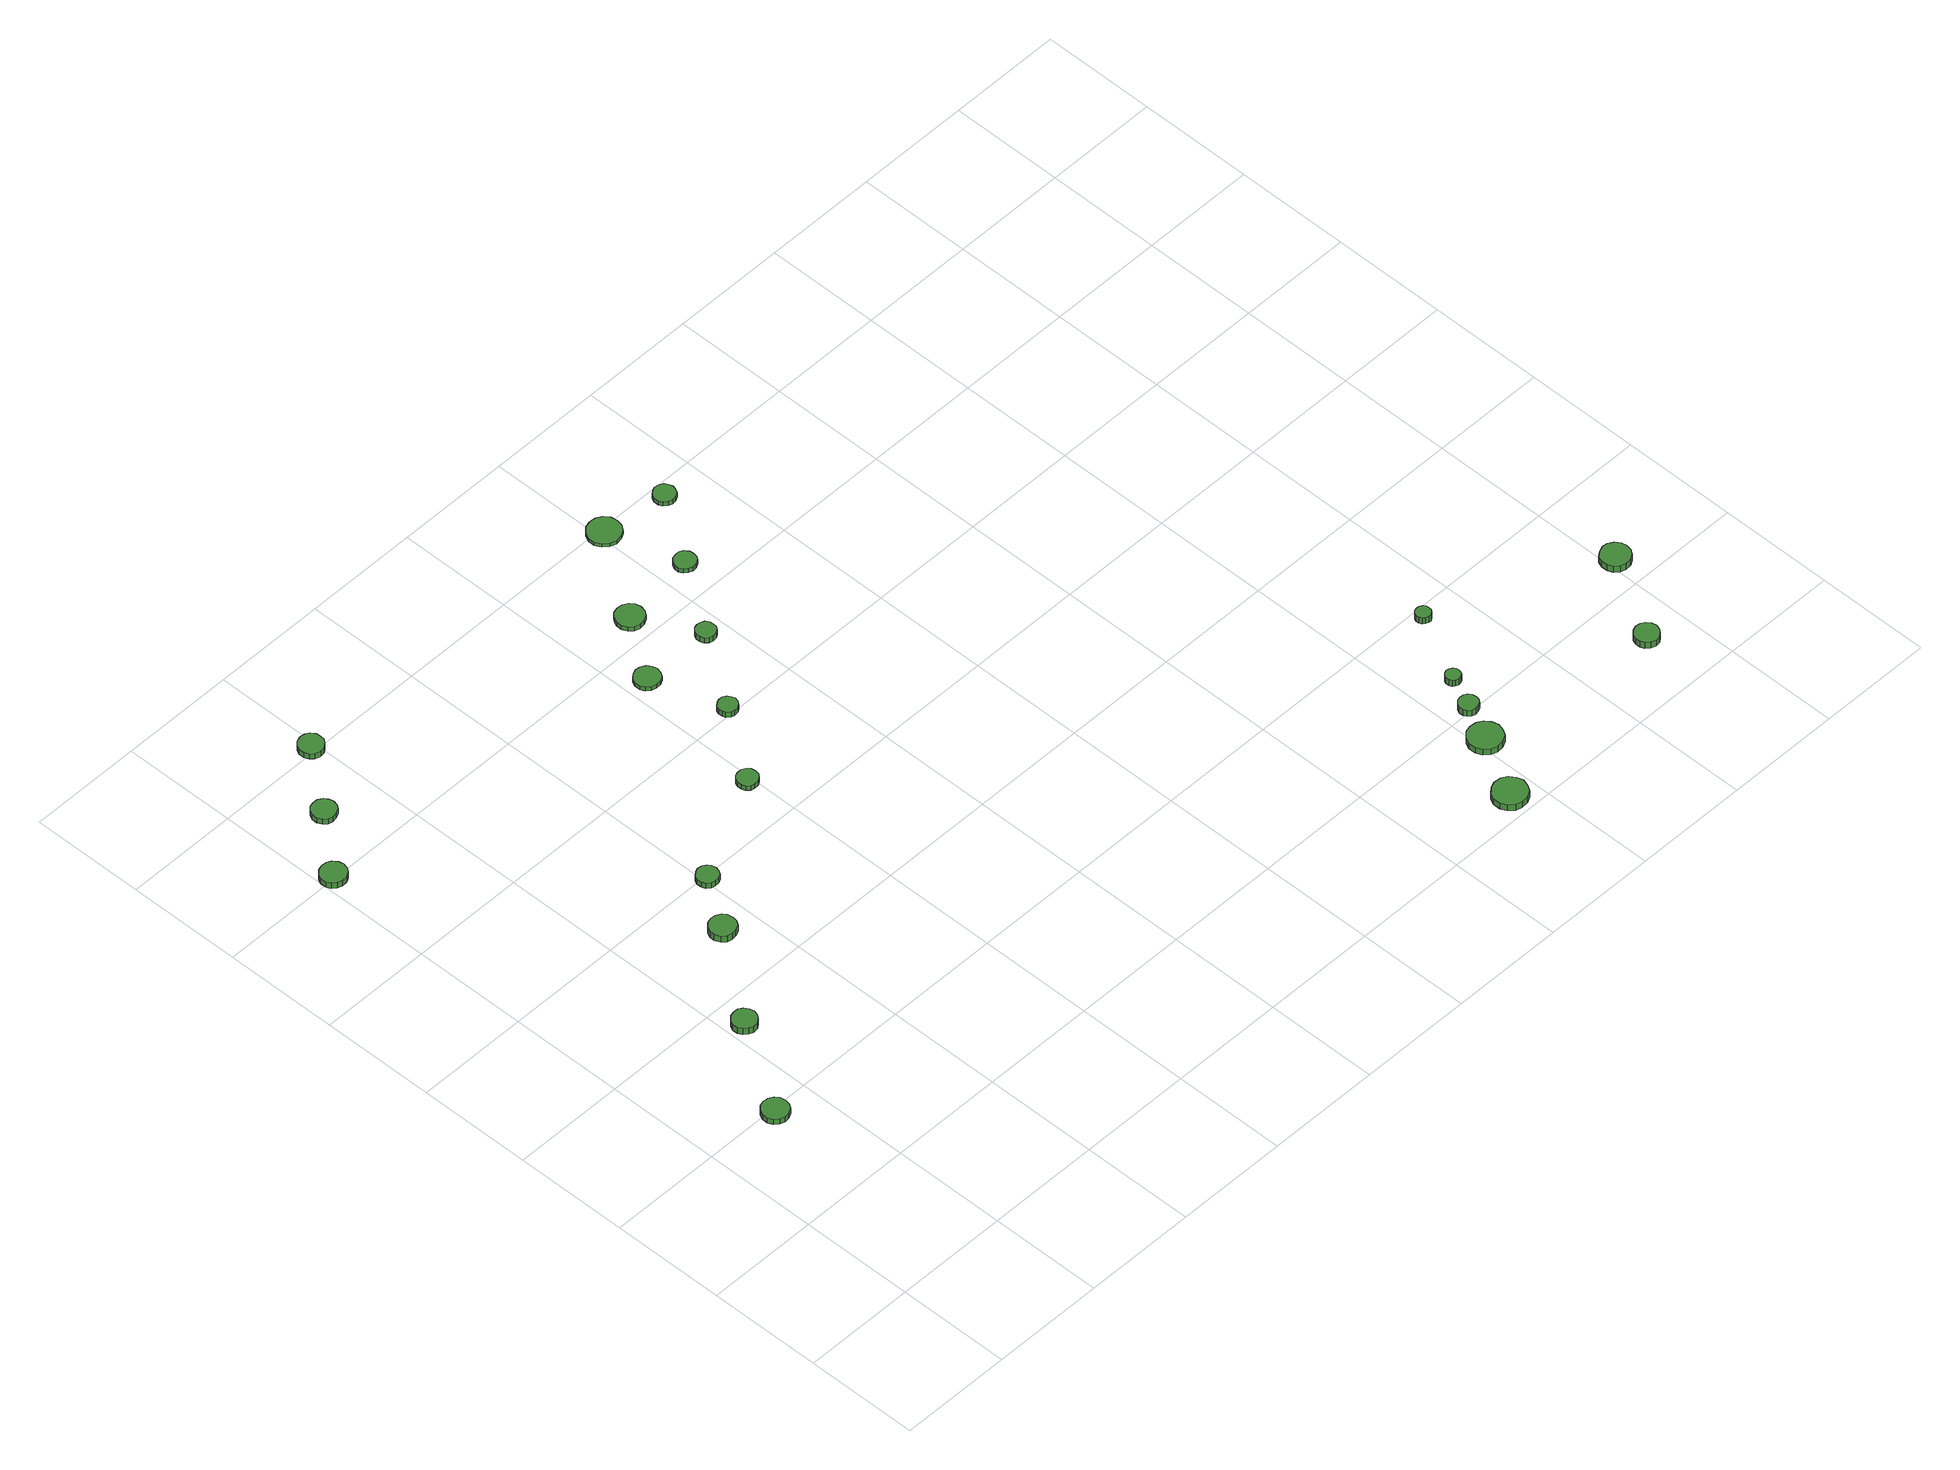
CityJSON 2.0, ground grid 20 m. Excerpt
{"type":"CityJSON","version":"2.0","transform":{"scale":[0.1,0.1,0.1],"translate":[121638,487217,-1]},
"CityObjects":{
"tree1":{"type":"SolitaryVegetationObject","attributes":{"function":"something"},"geometry":[{"type":"MultiSurface","lod":"1","boundaries":[[[0,1,2,3,4,5,6,7,8,9,10,11,12,13,14]],[[15,16,17,18,19,20,21,22,23,24,25,26,27,28,29]],[[0,29,28,1]],[[1,28,27,2]],[[2,27,26,3]],[[3,26,25,4]],[[4,25,24,5]],[[5,24,23,6]],[[6,23,22,7]],[[7,22,21,8]],[[8,21,20,9]],[[9,20,19,10]],[[10,19,18,11]],[[11,18,17,12]],[[12,17,16,13]],[[13,16,15,14]],[[14,15,29,0]]]}]},
"tree2":{"type":"SolitaryVegetationObject","attributes":{"function":"something"},"geometry":[{"type":"MultiSurface","lod":"1","boundaries":[[[30,31,32,33,34,35,36,37,38,39,40,41,42,43,44]],[[45,46,47,48,49,50,51,52,53,54,55,56,57,58,59]],[[30,59,58,31]],[[31,58,57,32]],[[32,57,56,33]],[[33,56,55,34]],[[34,55,54,35]],[[35,54,53,36]],[[36,53,52,37]],[[37,52,51,38]],[[38,51,50,39]],[[39,50,49,40]],[[40,49,48,41]],[[41,48,47,42]],[[42,47,46,43]],[[43,46,45,44]],[[44,45,59,30]]]}]},
"tree3":{"type":"SolitaryVegetationObject","attributes":{"function":"something"},"geometry":[{"type":"MultiSurface","lod":"1","boundaries":[[[60,61,62,63,64,65,66,67,68,69,70,71,72,73,74]],[[75,76,77,78,79,80,81,82,83,84,85,86,87,88,89]],[[60,89,88,61]],[[61,88,87,62]],[[62,87,86,63]],[[63,86,85,64]],[[64,85,84,65]],[[65,84,83,66]],[[66,83,82,67]],[[67,82,81,68]],[[68,81,80,69]],[[69,80,79,70]],[[70,79,78,71]],[[71,78,77,72]],[[72,77,76,73]],[[73,76,75,74]],[[74,75,89,60]]]}]},
"tree4":{"type":"SolitaryVegetationObject","attributes":{"function":"something"},"geometry":[{"type":"MultiSurface","lod":"1","boundaries":[[[90,91,92,93,94,95,96,97,98,99,100,101,102,103,104]],[[105,106,107,108,109,110,111,112,113,114,115,116,117,118,119]],[[90,119,118,91]],[[91,118,117,92]],[[92,117,116,93]],[[93,116,115,94]],[[94,115,114,95]],[[95,114,113,96]],[[96,113,112,97]],[[97,112,111,98]],[[98,111,110,99]],[[99,110,109,100]],[[100,109,108,101]],[[101,108,107,102]],[[102,107,106,103]],[[103,106,105,104]],[[104,105,119,90]]]}]},
"tree5":{"type":"SolitaryVegetationObject","attributes":{"function":"something"},"geometry":[{"type":"MultiSurface","lod":"1","boundaries":[[[120,121,122,123,124,125,126,127,128,129,130,131,132,133,134]],[[135,136,137,138,139,140,141,142,143,144,145,146,147,148,149]],[[120,149,148,121]],[[121,148,147,122]],[[122,147,146,123]],[[123,146,145,124]],[[124,145,144,125]],[[125,144,143,126]],[[126,143,142,127]],[[127,142,141,128]],[[128,141,140,129]],[[129,140,139,130]],[[130,139,138,131]],[[131,138,137,132]],[[132,137,136,133]],[[133,136,135,134]],[[134,135,149,120]]]}]},
"tree6":{"type":"SolitaryVegetationObject","attributes":{"function":"something"},"geometry":[{"type":"MultiSurface","lod":"1","boundaries":[[[150,151,152,153,154,155,156,157,158,159,160,161,162,163,164]],[[165,166,167,168,169,170,171,172,173,174,175,176,177,178,179]],[[150,179,178,151]],[[151,178,177,152]],[[152,177,176,153]],[[153,176,175,154]],[[154,175,174,155]],[[155,174,173,156]],[[156,173,172,157]],[[157,172,171,158]],[[158,171,170,159]],[[159,170,169,160]],[[160,169,168,161]],[[161,168,167,162]],[[162,167,166,163]],[[163,166,165,164]],[[164,165,179,150]]]}]},
"tree7":{"type":"SolitaryVegetationObject","attributes":{"function":"something"},"geometry":[{"type":"MultiSurface","lod":"1","boundaries":[[[180,181,182,183,184,185,186,187,188,189,190,191,192,193,194]],[[195,196,197,198,199,200,201,202,203,204,205,206,207,208,209]],[[180,209,208,181]],[[181,208,207,182]],[[182,207,206,183]],[[183,206,205,184]],[[184,205,204,185]],[[185,204,203,186]],[[186,203,202,187]],[[187,202,201,188]],[[188,201,200,189]],[[189,200,199,190]],[[190,199,198,191]],[[191,198,197,192]],[[192,197,196,193]],[[193,196,195,194]],[[194,195,209,180]]]}]},
"tree8":{"type":"SolitaryVegetationObject","attributes":{"function":"something"},"geometry":[{"type":"MultiSurface","lod":"1","boundaries":[[[210,211,212,213,214,215,216,217,218,219,220,221,222,223,224]],[[225,226,227,228,229,230,231,232,233,234,235,236,237,238,239]],[[210,239,238,211]],[[211,238,237,212]],[[212,237,236,213]],[[213,236,235,214]],[[214,235,234,215]],[[215,234,233,216]],[[216,233,232,217]],[[217,232,231,218]],[[218,231,230,219]],[[219,230,229,220]],[[220,229,228,221]],[[221,228,227,222]],[[222,227,226,223]],[[223,226,225,224]],[[224,225,239,210]]]}]},
"tree9":{"type":"SolitaryVegetationObject","attributes":{"function":"something"},"geometry":[{"type":"MultiSurface","lod":"1","boundaries":[[[240,241,242,243,244,245,246,247,248,249,250,251,252,253,254]],[[255,256,257,258,259,260,261,262,263,264,265,266,267,268,269]],[[240,269,268,241]],[[241,268,267,242]],[[242,267,266,243]],[[243,266,265,244]],[[244,265,264,245]],[[245,264,263,246]],[[246,263,262,247]],[[247,262,261,248]],[[248,261,260,249]],[[249,260,259,250]],[[250,259,258,251]],[[251,258,257,252]],[[252,257,256,253]],[[253,256,255,254]],[[254,255,269,240]]]}]},
"tree10":{"type":"SolitaryVegetationObject","attributes":{"function":"something"},"geometry":[{"type":"MultiSurface","lod":"1","boundaries":[[[270,271,272,273,274,275,276,277,278,279,280,281,282,283,284]],[[285,286,287,288,289,290,291,292,293,294,295,296,297,298,299]],[[270,299,298,271]],[[271,298,297,272]],[[272,297,296,273]],[[273,296,295,274]],[[274,295,294,275]],[[275,294,293,276]],[[276,293,292,277]],[[277,292,291,278]],[[278,291,290,279]],[[279,290,289,280]],[[280,289,288,281]],[[281,288,287,282]],[[282,287,286,283]],[[283,286,285,284]],[[284,285,299,270]]]}]},
"tree11":{"type":"SolitaryVegetationObject","attributes":{"function":"something"},"geometry":[{"type":"MultiSurface","lod":"1","boundaries":[[[300,301,302,303,304,305,306,307,308,309,310,311,312,313,314]],[[315,316,317,318,319,320,321,322,323,324,325,326,327,328,329]],[[300,329,328,301]],[[301,328,327,302]],[[302,327,326,303]],[[303,326,325,304]],[[304,325,324,305]],[[305,324,323,306]],[[306,323,322,307]],[[307,322,321,308]],[[308,321,320,309]],[[309,320,319,310]],[[310,319,318,311]],[[311,318,317,312]],[[312,317,316,313]],[[313,316,315,314]],[[314,315,329,300]]]}]},
"tree12":{"type":"SolitaryVegetationObject","attributes":{"function":"something"},"geometry":[{"type":"MultiSurface","lod":"1","boundaries":[[[330,331,332,333,334,335,336,337,338,339,340,341,342,343,344]],[[345,346,347,348,349,350,351,352,353,354,355,356,357,358,359]],[[330,359,358,331]],[[331,358,357,332]],[[332,357,356,333]],[[333,356,355,334]],[[334,355,354,335]],[[335,354,353,336]],[[336,353,352,337]],[[337,352,351,338]],[[338,351,350,339]],[[339,350,349,340]],[[340,349,348,341]],[[341,348,347,342]],[[342,347,346,343]],[[343,346,345,344]],[[344,345,359,330]]]}]},
"tree13":{"type":"SolitaryVegetationObject","attributes":{"function":"something"},"geometry":[{"type":"MultiSurface","lod":"1","boundaries":[[[360,361,362,363,364,365,366,367,368,369,370,371,372,373,374]],[[375,376,377,378,379,380,381,382,383,384,385,386,387,388,389]],[[360,389,388,361]],[[361,388,387,362]],[[362,387,386,363]],[[363,386,385,364]],[[364,385,384,365]],[[365,384,383,366]],[[366,383,382,367]],[[367,382,381,368]],[[368,381,380,369]],[[369,380,379,370]],[[370,379,378,371]],[[371,378,377,372]],[[372,377,376,373]],[[373,376,375,374]],[[374,375,389,360]]]}]},
"tree14":{"type":"SolitaryVegetationObject","attributes":{"function":"something"},"geometry":[{"type":"MultiSurface","lod":"1","boundaries":[[[390,391,392,393,394,395,396,397,398,399,400,401,402,403,404]],[[405,406,407,408,409,410,411,412,413,414,415,416,417,418,419]],[[390,419,418,391]],[[391,418,417,392]],[[392,417,416,393]],[[393,416,415,394]],[[394,415,414,395]],[[395,414,413,396]],[[396,413,412,397]],[[397,412,411,398]],[[398,411,410,399]],[[399,410,409,400]],[[400,409,408,401]],[[401,408,407,402]],[[402,407,406,403]],[[403,406,405,404]],[[404,405,419,390]]]}]},
"tree15":{"type":"SolitaryVegetationObject","attributes":{"function":"something"},"geometry":[{"type":"MultiSurface","lod":"1","boundaries":[[[420,421,422,423,424,425,426,427,428,429,430,431,432,433,434]],[[435,436,437,438,439,440,441,442,443,444,445,446,447,448,449]],[[420,449,448,421]],[[421,448,447,422]],[[422,447,446,423]],[[423,446,445,424]],[[424,445,444,425]],[[425,444,443,426]],[[426,443,442,427]],[[427,442,441,428]],[[428,441,440,429]],[[429,440,439,430]],[[430,439,438,431]],[[431,438,437,432]],[[432,437,436,433]],[[433,436,435,434]],[[434,435,449,420]]]}]},
"tree16":{"type":"SolitaryVegetationObject","attributes":{"function":"something"},"geometry":[{"type":"MultiSurface","lod":"1","boundaries":[[[450,451,452,453,454,455,456,457,458,459,460,461,462,463,464]],[[465,466,467,468,469,470,471,472,473,474,475,476,477,478,479]],[[450,479,478,451]],[[451,478,477,452]],[[452,477,476,453]],[[453,476,475,454]],[[454,475,474,455]],[[455,474,473,456]],[[456,473,472,457]],[[457,472,471,458]],[[458,471,470,459]],[[459,470,469,460]],[[460,469,468,461]],[[461,468,467,462]],[[462,467,466,463]],[[463,466,465,464]],[[464,465,479,450]]]}]},
"tree17":{"type":"SolitaryVegetationObject","attributes":{"function":"something"},"geometry":[{"type":"MultiSurface","lod":"1","boundaries":[[[480,481,482,483,484,485,486,487,488,489,490,491,492,493,494]],[[495,496,497,498,499,500,501,502,503,504,505,506,507,508,509]],[[480,509,508,481]],[[481,508,507,482]],[[482,507,506,483]],[[483,506,505,484]],[[484,505,504,485]],[[485,504,503,486]],[[486,503,502,487]],[[487,502,501,488]],[[488,501,500,489]],[[489,500,499,490]],[[490,499,498,491]],[[491,498,497,492]],[[492,497,496,493]],[[493,496,495,494]],[[494,495,509,480]]]}]},
"tree18":{"type":"SolitaryVegetationObject","attributes":{"function":"something"},"geometry":[{"type":"MultiSurface","lod":"1","boundaries":[[[510,511,512,513,514,515,516,517,518,519,520,521,522,523,524]],[[525,526,527,528,529,530,531,532,533,534,535,536,537,538,539]],[[510,539,538,511]],[[511,538,537,512]],[[512,537,536,513]],[[513,536,535,514]],[[514,535,534,515]],[[515,534,533,516]],[[516,533,532,517]],[[517,532,531,518]],[[518,531,530,519]],[[519,530,529,520]],[[520,529,528,521]],[[521,528,527,522]],[[522,527,526,523]],[[523,526,525,524]],[[524,525,539,510]]]}]},
"tree19":{"type":"SolitaryVegetationObject","attributes":{"function":"something"},"geometry":[{"type":"MultiSurface","lod":"1","boundaries":[[[540,541,542,543,544,545,546,547,548,549,550,551,552,553,554]],[[555,556,557,558,559,560,561,562,563,564,565,566,567,568,569]],[[540,569,568,541]],[[541,568,567,542]],[[542,567,566,543]],[[543,566,565,544]],[[544,565,564,545]],[[545,564,563,546]],[[546,563,562,547]],[[547,562,561,548]],[[548,561,560,549]],[[549,560,559,550]],[[550,559,558,551]],[[551,558,557,552]],[[552,557,556,553]],[[553,556,555,554]],[[554,555,569,540]]]}]},
"tree20":{"type":"SolitaryVegetationObject","attributes":{"function":"something"},"geometry":[{"type":"MultiSurface","lod":"1","boundaries":[[[570,571,572,573,574,575,576,577,578,579,580,581,582,583,584]],[[585,586,587,588,589,590,591,592,593,594,595,596,597,598,599]],[[570,599,598,571]],[[571,598,597,572]],[[572,597,596,573]],[[573,596,595,574]],[[574,595,594,575]],[[575,594,593,576]],[[576,593,592,577]],[[577,592,591,578]],[[578,591,590,579]],[[579,590,589,580]],[[580,589,588,581]],[[581,588,587,582]],[[582,587,586,583]],[[583,586,585,584]],[[584,585,599,570]]]}]},
"tree21":{"type":"SolitaryVegetationObject","attributes":{"function":"something"},"geometry":[{"type":"MultiSurface","lod":"1","boundaries":[[[600,601,602,603,604,605,606,607,608,609,610,611,612,613,614]],[[615,616,617,618,619,620,621,622,623,624,625,626,627,628,629]],[[600,629,628,601]],[[601,628,627,602]],[[602,627,626,603]],[[603,626,625,604]],[[604,625,624,605]],[[605,624,623,606]],[[606,623,622,607]],[[607,622,621,608]],[[608,621,620,609]],[[609,620,619,610]],[[610,619,618,611]],[[611,618,617,612]],[[612,617,616,613]],[[613,616,615,614]],[[614,615,629,600]]]}]},
"tree22":{"type":"SolitaryVegetationObject","attributes":{"function":"something"},"geometry":[{"type":"MultiSurface","lod":"1","boundaries":[[[630,631,632,633,634,635,636,637,638,639,640,641,642,643,644]],[[645,646,647,648,649,650,651,652,653,654,655,656,657,658,659]],[[630,659,658,631]],[[631,658,657,632]],[[632,657,656,633]],[[633,656,655,634]],[[634,655,654,635]],[[635,654,653,636]],[[636,653,652,637]],[[637,652,651,638]],[[638,651,650,639]],[[639,650,649,640]],[[640,649,648,641]],[[641,648,647,642]],[[642,647,646,643]],[[643,646,645,644]],[[644,645,659,630]]]}]}
},
"vertices":[
[153,392,17],[151,402,17],[146,409,17],[137,414,17],[128,415,17],[119,412,17],[112,406,17],[108,397,17],[108,387,17],[112,379,17],[119,372,17],[128,369,17],[137,370,17],[146,375,17],[151,383,17],[151,383,6],[146,375,6],[137,370,6],[128,369,6],[119,372,6],[112,379,6],[108,387,6],[108,397,6],[112,406,6],[119,412,6],[128,415,6],[137,414,6],[146,409,6],[151,402,6],[153,392,6],
[45,1203,18],[43,1212,18],[37,1220,18],[29,1224,18],[20,1225,18],[11,1222,18],[4,1216,18],[0,1208,18],[0,1198,18],[4,1190,18],[11,1184,18],[20,1181,18],[29,1182,18],[37,1186,18],[43,1194,18],[43,1194,6],[37,1186,6],[29,1182,6],[20,1181,6],[11,1184,6],[4,1190,6],[0,1198,6],[0,1208,6],[4,1216,6],[11,1222,6],[20,1225,6],[29,1224,6],[37,1220,6],[43,1212,6],[45,1203,6],
[249,548,22],[247,557,22],[242,564,22],[235,569,22],[226,569,22],[218,567,22],[211,561,22],[207,553,22],[207,544,22],[211,536,22],[218,530,22],[226,527,22],[235,528,22],[242,533,22],[247,540,22],[247,540,9],[242,533,9],[235,528,9],[226,527,9],[218,530,9],[211,536,9],[207,544,9],[207,553,9],[211,561,9],[218,567,9],[226,569,9],[235,569,9],[242,564,9],[247,557,9],[249,548,9],
[128,1303,17],[126,1311,17],[121,1318,17],[113,1323,17],[104,1323,17],[96,1321,17],[90,1315,17],[86,1307,17],[86,1298,17],[90,1290,17],[96,1284,17],[104,1282,17],[113,1283,17],[121,1287,17],[126,1294,17],[126,1294,6],[121,1287,6],[113,1283,6],[104,1282,6],[96,1284,6],[90,1290,6],[86,1298,6],[86,1307,6],[90,1315,6],[96,1321,6],[104,1323,6],[113,1323,6],[121,1318,6],[126,1311,6],[128,1303,6],
[365,702,23],[363,712,23],[358,719,23],[349,724,23],[340,725,23],[331,722,23],[324,716,23],[320,707,23],[320,698,23],[324,689,23],[331,682,23],[340,680,23],[349,681,23],[358,685,23],[363,693,23],[363,693,10],[358,685,10],[349,681,10],[340,680,10],[331,682,10],[324,689,10],[320,698,10],[320,707,10],[324,716,10],[331,722,10],[340,725,10],[349,724,10],[358,719,10],[363,712,10],[365,702,10],
[210,1408,18],[209,1416,18],[203,1424,18],[196,1428,18],[187,1429,18],[178,1426,18],[172,1420,18],[168,1412,18],[168,1403,18],[172,1395,18],[178,1389,18],[187,1386,18],[196,1387,18],[203,1392,18],[209,1399,18],[209,1399,7],[203,1392,7],[196,1387,7],[187,1386,7],[178,1389,7],[172,1395,7],[168,1403,7],[168,1412,7],[172,1420,7],[178,1426,7],[187,1429,7],[196,1428,7],[203,1424,7],[209,1416,7],[210,1408,7],
[425,794,17],[423,802,17],[419,808,17],[412,812,17],[404,813,17],[397,810,17],[391,805,17],[388,798,17],[388,790,17],[391,783,17],[397,778,17],[404,776,17],[412,777,17],[419,780,17],[423,787,17],[423,787,6],[419,780,6],[412,777,6],[404,776,6],[397,778,6],[391,783,6],[388,790,6],[388,798,6],[391,805,6],[397,810,6],[404,813,6],[412,812,6],[419,808,6],[423,802,6],[425,794,6],
[609,888,16],[608,895,16],[603,901,16],[597,905,16],[589,905,16],[582,903,16],[577,898,16],[574,891,16],[574,884,16],[577,877,16],[582,872,16],[589,870,16],[597,871,16],[603,874,16],[608,880,16],[608,880,6],[603,874,6],[597,871,6],[589,870,6],[582,872,6],[577,877,6],[574,884,6],[574,891,6],[577,898,6],[582,903,6],[589,905,6],[597,905,6],[603,901,6],[608,895,6],[609,888,6],
[660,1139,14],[658,1148,14],[653,1155,14],[645,1160,14],[636,1161,14],[627,1158,14],[620,1152,14],[616,1143,14],[616,1134,14],[620,1126,14],[627,1120,14],[636,1117,14],[645,1118,14],[653,1122,14],[658,1130,14],[658,1130,6],[653,1122,6],[645,1118,6],[636,1117,6],[627,1120,6],[620,1126,6],[616,1134,6],[616,1143,6],[620,1152,6],[627,1158,6],[636,1161,6],[645,1160,6],[653,1155,6],[658,1148,6],[660,1139,6],
[695,1011,17],[693,1017,17],[689,1023,17],[683,1027,17],[676,1027,17],[670,1025,17],[664,1020,17],[662,1014,17],[662,1007,17],[664,1001,17],[670,996,17],[676,994,17],[683,995,17],[689,998,17],[693,1004,17],[693,1004,6],[689,998,6],[683,995,6],[676,994,6],[670,996,6],[664,1001,6],[662,1007,6],[662,1014,6],[664,1020,6],[670,1025,6],[676,1027,6],[683,1027,6],[689,1023,6],[693,1017,6],[695,1011,6],
[734,1243,15],[732,1253,15],[726,1261,15],[717,1266,15],[707,1267,15],[697,1264,15],[690,1257,15],[686,1248,15],[686,1238,15],[690,1229,15],[697,1222,15],[707,1219,15],[717,1220,15],[726,1225,15],[732,1233,15],[732,1233,6],[726,1225,6],[717,1220,6],[707,1219,6],[697,1222,6],[690,1229,6],[686,1238,6],[686,1248,6],[690,1257,6],[697,1264,6],[707,1267,6],[717,1266,6],[726,1261,6],[732,1253,6],[734,1243,6],
[782,1139,17],[781,1146,17],[777,1152,17],[771,1155,17],[764,1156,17],[757,1154,17],[752,1149,17],[749,1143,17],[749,1136,17],[752,1129,17],[757,1124,17],[764,1122,17],[771,1123,17],[777,1126,17],[781,1132,17],[781,1132,6],[777,1126,6],[771,1123,6],[764,1122,6],[757,1124,6],[752,1129,6],[749,1136,6],[749,1143,6],[752,1149,6],[757,1154,6],[764,1156,6],[771,1155,6],[777,1152,6],[781,1146,6],[782,1139,6],
[867,1261,15],[866,1268,15],[861,1275,15],[854,1279,15],[847,1279,15],[839,1277,15],[833,1272,15],[830,1265,15],[830,1257,15],[833,1250,15],[839,1245,15],[847,1242,15],[854,1243,15],[861,1247,15],[866,1253,15],[866,1253,6],[861,1247,6],[854,1243,6],[847,1242,6],[839,1245,6],[833,1250,6],[830,1257,6],[830,1265,6],[833,1272,6],[839,1277,6],[847,1279,6],[854,1279,6],[861,1275,6],[866,1268,6],[867,1261,6],
[838,1391,13],[836,1403,13],[829,1412,13],[819,1418,13],[807,1419,13],[796,1416,13],[787,1408,13],[782,1397,13],[782,1385,13],[787,1375,13],[796,1367,13],[807,1363,13],[819,1365,13],[829,1370,13],[836,1380,13],[836,1380,6],[829,1370,6],[819,1365,6],[807,1363,6],[796,1367,6],[787,1375,6],[782,1385,6],[782,1397,6],[787,1408,6],[796,1416,6],[807,1419,6],[819,1418,6],[829,1412,6],[836,1403,6],[838,1391,6],
[945,1377,15],[943,1385,15],[939,1391,15],[932,1395,15],[924,1396,15],[917,1393,15],[911,1388,15],[908,1381,15],[908,1373,15],[911,1366,15],[917,1361,15],[924,1358,15],[932,1359,15],[939,1363,15],[943,1370,15],[943,1370,6],[939,1363,6],[932,1359,6],[924,1358,6],[917,1361,6],[911,1366,6],[908,1373,6],[908,1381,6],[911,1388,6],[917,1393,6],[924,1396,6],[932,1395,6],[939,1391,6],[943,1385,6],[945,1377,6],
[1386,38,19],[1383,50,19],[1376,60,19],[1366,66,19],[1353,67,19],[1342,63,19],[1333,55,19],[1328,44,19],[1328,32,19],[1333,21,19],[1342,12,19],[1353,9,19],[1366,10,19],[1376,16,19],[1383,26,19],[1383,26,6],[1376,16,6],[1366,10,6],[1353,9,6],[1342,12,6],[1333,21,6],[1328,32,6],[1328,44,6],[1333,55,6],[1342,63,6],[1353,67,6],[1366,66,6],[1376,60,6],[1383,50,6],[1386,38,6],
[1442,142,20],[1439,154,20],[1432,164,20],[1421,170,20],[1409,171,20],[1398,168,20],[1389,159,20],[1384,148,20],[1384,136,20],[1389,125,20],[1398,117,20],[1409,113,20],[1421,114,20],[1432,120,20],[1439,130,20],[1439,130,7],[1432,120,7],[1421,114,7],[1409,113,7],[1398,117,7],[1389,125,7],[1384,136,7],[1384,148,7],[1389,159,7],[1398,168,7],[1409,171,7],[1421,170,7],[1432,164,7],[1439,154,7],[1442,142,7],
[1460,206,20],[1459,213,20],[1455,219,20],[1449,222,20],[1442,223,20],[1435,221,20],[1430,216,20],[1427,210,20],[1427,203,20],[1430,197,20],[1435,192,20],[1442,190,20],[1449,191,20],[1455,194,20],[1459,200,20],[1459,200,7],[1455,194,7],[1449,191,7],[1442,190,7],[1435,192,7],[1430,197,7],[1427,203,7],[1427,210,7],[1430,216,7],[1435,221,7],[1442,223,7],[1449,222,7],[1455,219,7],[1459,213,7],[1460,206,7],
[1481,262,21],[1480,267,21],[1477,271,21],[1472,274,21],[1467,275,21],[1462,273,21],[1458,269,21],[1456,265,21],[1456,259,21],[1458,254,21],[1462,251,21],[1467,249,21],[1472,250,21],[1477,252,21],[1480,257,21],[1480,257,8],[1477,252,8],[1472,250,8],[1467,249,8],[1462,251,8],[1458,254,8],[1456,259,8],[1456,265,8],[1458,269,8],[1462,273,8],[1467,275,8],[1472,274,8],[1477,271,8],[1480,267,8],[1481,262,8],
[1541,381,23],[1540,386,23],[1537,390,23],[1532,393,23],[1527,393,23],[1522,392,23],[1518,388,23],[1516,383,23],[1516,378,23],[1518,373,23],[1522,370,23],[1527,368,23],[1532,368,23],[1537,371,23],[1540,375,23],[1540,375,10],[1537,371,10],[1532,368,10],[1527,368,10],[1522,370,10],[1518,373,10],[1516,378,10],[1516,383,10],[1518,388,10],[1522,392,10],[1527,393,10],[1532,393,10],[1537,390,10],[1540,386,10],[1541,381,10],
[1751,110,21],[1749,118,21],[1744,125,21],[1737,130,21],[1728,131,21],[1720,128,21],[1713,122,21],[1710,114,21],[1710,106,21],[1713,98,21],[1720,92,21],[1728,89,21],[1737,90,21],[1744,95,21],[1749,102,21],[1749,102,8],[1744,95,8],[1737,90,8],[1728,89,8],[1720,92,8],[1713,98,8],[1710,106,8],[1710,114,8],[1713,122,8],[1720,128,8],[1728,131,8],[1737,130,8],[1744,125,8],[1749,118,8],[1751,110,8],
[1836,252,24],[1834,262,24],[1828,270,24],[1819,276,24],[1809,277,24],[1799,273,24],[1791,267,24],[1787,257,24],[1787,247,24],[1791,237,24],[1799,230,24],[1809,227,24],[1819,228,24],[1828,233,24],[1834,242,24],[1834,242,11],[1828,233,11],[1819,228,11],[1809,227,11],[1799,230,11],[1791,237,11],[1787,247,11],[1787,257,11],[1791,267,11],[1799,273,11],[1809,277,11],[1819,276,11],[1828,270,11],[1834,262,11],[1836,252,11]
]}
